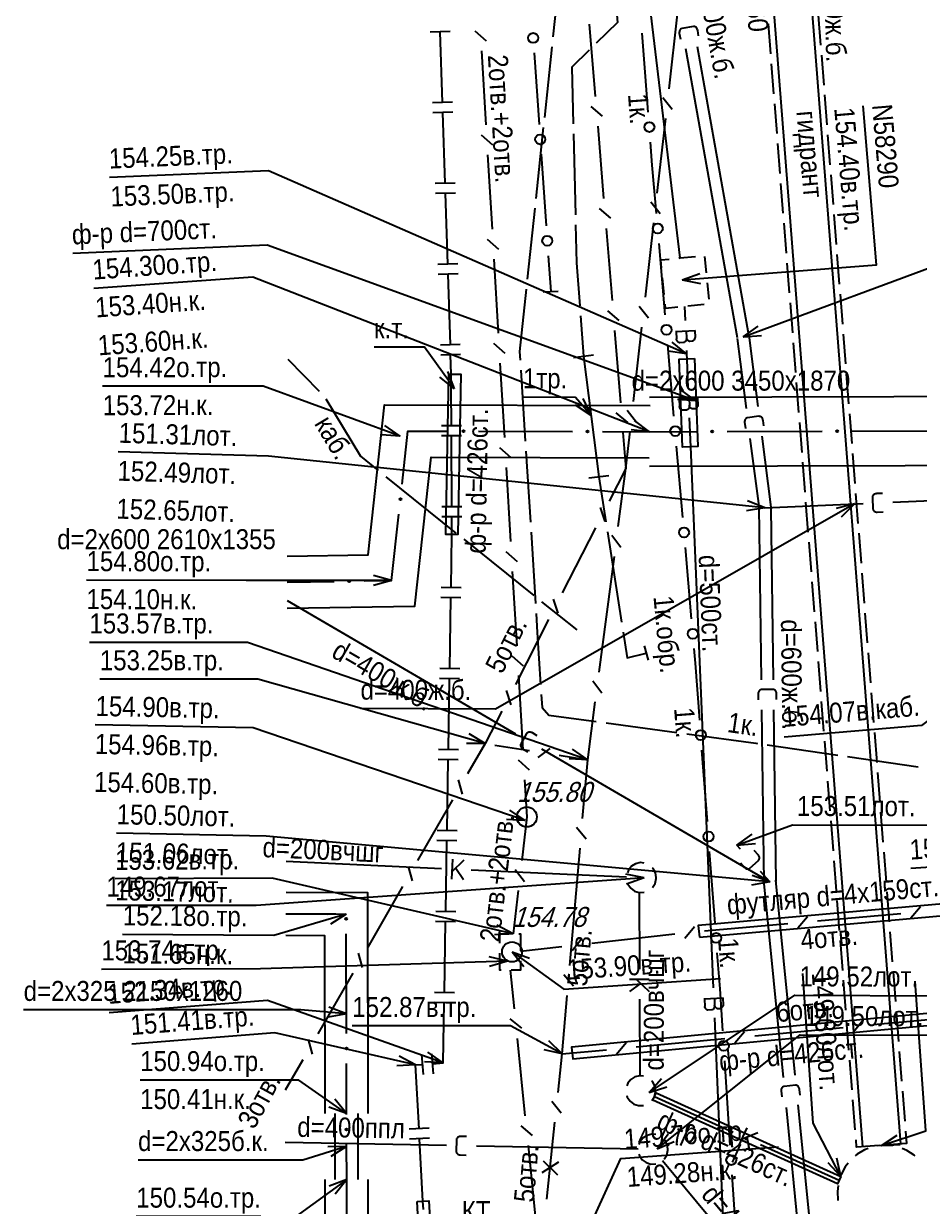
# Model space of a CAD drawing. Header units: metres. Extents: x -3947 to -3704, y 4976 to 6609.
# Drawn here: x -3865 to -3820.2, y 5557.7 to 5616.9 of the extents above; entities that cross this region are included whole.
import ezdxf
from ezdxf.enums import TextEntityAlignment as Align

# ---------------------------------------------------------------- set-up
doc = ezdxf.new("R2010")
doc.units = ezdxf.units.M
doc.header["$MEASUREMENT"] = 0
doc.linetypes.add('SHT', pattern=[2, 1.5, -0.5])
for name, color, linetype, lineweight in [('Водопровод', 7, 'Continuous', 25), ('Водосток', 7, 'Continuous', 25), ('Газопровод', 7, 'Continuous', 25), ('Кабели', 7, 'Continuous', 25), ('Кабель связи', 7, 'Continuous', 25), ('Кабель электрический', 7, 'Continuous', 25), ('Канализация самотёчная', 7, 'Continuous', 25), ('Теплосеть', 7, 'Continuous', 25)]:
    doc.layers.add(name, color=color, linetype=linetype, lineweight=lineweight)
doc.styles.add('Style-RUSSIAN_1251', font='RUSSIAN_1251.shx')
doc.styles.add('Style-RUSSIAN_1251 I 0.00000', font='RUSSIAN_1251.shx')
doc.styles.add('Style-RUSSIAN_1251 I 0.32289', font='RUSSIAN_1251.shx', dxfattribs={"oblique": 18.5})

msp = doc.modelspace()

# ---------------------------------------------------------------- linework, layer by layer
at = {"layer": 'Водопровод', "linetype": 'Continuous'}
for p, q in [((-3835.899, 5636.654), (-3832.156, 5605.142)), ((-3833.102, 5605.049), (-3832.692, 5605.089)), ((-3833.062, 5604.64), (-3833.102, 5605.049)), ((-3830.917, 5605.218), (-3830.837, 5604.398)), ((-3832.03, 5604.05), (-3831.152, 5604.369)), ((-3832.933, 5603.322), (-3833.013, 5604.142)), ((-3832.03, 5604.05), (-3831.113, 5603.87)), ((-3830.788, 5603.901), (-3830.708, 5603.081)), ((-3831.915, 5602.712), (-3831.886, 5602.013)), ((-3830.932, 5602.808), (-3831.752, 5602.728)), ((-3831.366, 5601.492), (-3832.362, 5601.45)), ((-3832.33, 5601.452), (-3832.315, 5601.09)), ((-3831.829, 5601.473), (-3831.816, 5601.152)), ((-3831.815, 5600.344), (-3832.54, 5600.934)), ((-3831.815, 5600.344), (-3832.74, 5600.476)), ((-3831.822, 5600.514), (-3831.815, 5600.344)), ((-3831.815, 5600.344), (-3831.804, 5600.083)), ((-3831.804, 5600.083), (-3831.743, 5598.634)), ((-3831.344, 5597.994), (-3832.104, 5598.536)), ((-3831.344, 5597.994), (-3832.275, 5598.066)), ((-3831.223, 5598.113), (-3832.22, 5598.071)), ((-3832.188, 5598.073), (-3832.172, 5597.711)), ((-3831.687, 5598.094), (-3831.674, 5597.773)), ((-3831.68, 5597.135), (-3831.619, 5595.685)), ((-3831.619, 5595.685), (-3830.479, 5568.619)), ((-3829.959, 5568.099), (-3830.956, 5568.057)), ((-3830.923, 5568.058), (-3830.908, 5567.696)), ((-3830.423, 5568.079), (-3830.41, 5567.758)), ((-3830.416, 5567.121), (-3829.276, 5540.054))]:
    msp.add_line(p, q, dxfattribs=at)
at = {"layer": 'Водопровод', "linetype": 'Continuous', "flags": 128}
for points in [[(-3832.03, 5604.05), (-3822.307, 5604.801), (-3822.983, 5612.758)], [(-3831.815, 5600.344), (-3852.744, 5609.504), (-3860.687, 5609.162)], [(-3831.344, 5597.994), (-3852.804, 5605.79), (-3862.536, 5605.367)], [(-3832.194, 5605.138), (-3832.156, 5605.142), (-3831.374, 5605.218)], [(-3832.25, 5602.679), (-3832.865, 5602.619), (-3832.885, 5602.824)], [(-3831.402, 5601.491), (-3831.389, 5601.172), (-3831.393, 5601.142), (-3831.41, 5601.091), (-3831.436, 5601.043), (-3831.45, 5601.024), (-3831.468, 5601.006), (-3831.492, 5600.99), (-3831.521, 5600.976), (-3831.536, 5600.972), (-3831.651, 5600.967), (-3831.674, 5600.971), (-3831.704, 5600.983), (-3831.725, 5600.997), (-3831.747, 5601.013), (-3831.768, 5601.04), (-3831.788, 5601.075), (-3831.803, 5601.106), (-3831.816, 5601.152), (-3831.818, 5601.113), (-3831.82, 5601.079), (-3831.833, 5601.03), (-3831.849, 5601), (-3831.866, 5600.971), (-3831.897, 5600.94), (-3831.931, 5600.918), (-3831.963, 5600.907), (-3832.153, 5600.899), (-3832.172, 5600.902), (-3832.198, 5600.912), (-3832.229, 5600.931), (-3832.258, 5600.962), (-3832.278, 5600.989), (-3832.301, 5601.035), (-3832.311, 5601.062), (-3832.315, 5601.09)], [(-3831.425, 5600.114), (-3831.256, 5595.701), (-3832.017, 5595.668), (-3832.185, 5600.082), (-3831.425, 5600.114)], [(-3831.26, 5598.112), (-3831.247, 5597.793), (-3831.251, 5597.763), (-3831.267, 5597.712), (-3831.293, 5597.664), (-3831.308, 5597.645), (-3831.326, 5597.627), (-3831.349, 5597.611), (-3831.379, 5597.597), (-3831.393, 5597.593), (-3831.509, 5597.588), (-3831.532, 5597.592), (-3831.562, 5597.604), (-3831.583, 5597.618), (-3831.604, 5597.634), (-3831.626, 5597.661), (-3831.646, 5597.696), (-3831.661, 5597.727), (-3831.674, 5597.773), (-3831.676, 5597.734), (-3831.678, 5597.7), (-3831.691, 5597.651), (-3831.707, 5597.62), (-3831.724, 5597.592), (-3831.754, 5597.561), (-3831.789, 5597.539), (-3831.82, 5597.528), (-3832.011, 5597.52), (-3832.029, 5597.523), (-3832.056, 5597.533), (-3832.087, 5597.552), (-3832.116, 5597.583), (-3832.136, 5597.61), (-3832.158, 5597.656), (-3832.169, 5597.683), (-3832.172, 5597.711)], [(-3829.996, 5568.097), (-3829.982, 5567.779), (-3829.987, 5567.749), (-3830.003, 5567.698), (-3830.029, 5567.65), (-3830.044, 5567.63), (-3830.061, 5567.613), (-3830.085, 5567.597), (-3830.114, 5567.583), (-3830.129, 5567.578), (-3830.245, 5567.573), (-3830.267, 5567.578), (-3830.298, 5567.59), (-3830.319, 5567.604), (-3830.34, 5567.62), (-3830.362, 5567.647), (-3830.382, 5567.682), (-3830.396, 5567.713), (-3830.41, 5567.758), (-3830.412, 5567.72), (-3830.414, 5567.686), (-3830.427, 5567.637), (-3830.442, 5567.606), (-3830.46, 5567.577), (-3830.49, 5567.546), (-3830.525, 5567.524), (-3830.556, 5567.514), (-3830.747, 5567.506), (-3830.765, 5567.509), (-3830.792, 5567.519), (-3830.823, 5567.538), (-3830.852, 5567.568), (-3830.872, 5567.596), (-3830.894, 5567.641), (-3830.905, 5567.669), (-3830.908, 5567.696)]]:
    msp.add_lwpolyline(points, dxfattribs=at)
at = {"layer": 'Водосток', "linetype": 'Continuous'}
for p, q in [((-3831.868, 5615.617), (-3829.29, 5601.162)), ((-3831.278, 5615.727), (-3828.69, 5601.218)), ((-3828.99, 5601.19), (-3828.233, 5601.737)), ((-3828.99, 5601.19), (-3828.059, 5601.268)), ((-3828.698, 5601.273), (-3828.24, 5597.714)), ((-3829.282, 5601.107), (-3828.831, 5597.604)), ((-3828.64, 5596.116), (-3828.189, 5592.612)), ((-3828.049, 5596.226), (-3827.591, 5592.668)), ((-3827.89, 5592.64), (-3828.759, 5592.982)), ((-3821.486, 5592.923), (-3816.58, 5593.14)), ((-3827.89, 5592.64), (-3828.811, 5592.485)), ((-3828.19, 5592.668), (-3828.08, 5584.03)), ((-3827.89, 5592.64), (-3822.984, 5592.857)), ((-3827.59, 5592.612), (-3827.48, 5584.03)), ((-3823.417, 5592.838), (-3824.322, 5592.608)), ((-3823.417, 5592.838), (-3824.074, 5592.174)), ((-3851.808, 5587.997), (-3840.377, 5581.336)), ((-3828.06, 5582.53), (-3827.95, 5573.892)), ((-3827.46, 5582.53), (-3827.35, 5573.948)), ((-3839.081, 5580.581), (-3827.65, 5573.92)), ((-3829.293, 5575.764), (-3828.533, 5576.307)), ((-3829.293, 5575.764), (-3828.362, 5575.837)), ((-3829.114, 5575.563), (-3829.293, 5575.764)), ((-3827.65, 5573.92), (-3828.524, 5574.25)), ((-3827.65, 5573.92), (-3828.116, 5574.443)), ((-3827.65, 5573.92), (-3828.569, 5573.752)), ((-3827.943, 5573.837), (-3826.982, 5564.135)), ((-3827.357, 5574.003), (-3826.391, 5564.258)), ((-3826.834, 5562.642), (-3825.873, 5552.94)), ((-3826.243, 5562.765), (-3825.278, 5553.02)), ((-3833.289, 5560.568), (-3832.74, 5561.324)), ((-3851.905, 5560.899), (-3843.821, 5560.744)), ((-3842.321, 5560.715), (-3834.237, 5560.56)), ((-3833.289, 5560.568), (-3832.429, 5560.933)), ((-3833.023, 5559.978), (-3830.175, 5556.561))]:
    msp.add_line(p, q, dxfattribs=at)
at = {"layer": 'Водосток', "linetype": 'Continuous', "flags": 128}
for points in [[(-3831.209, 5616.255), (-3831.258, 5616.529), (-3831.267, 5616.567), (-3831.279, 5616.595), (-3831.297, 5616.633), (-3831.322, 5616.666), (-3831.347, 5616.69), (-3831.381, 5616.709), (-3831.416, 5616.724), (-3831.444, 5616.726), (-3831.472, 5616.726), (-3832.048, 5616.623), (-3832.072, 5616.614), (-3832.091, 5616.604), (-3832.114, 5616.586), (-3832.129, 5616.567), (-3832.148, 5616.54), (-3832.163, 5616.512), (-3832.171, 5616.478), (-3832.179, 5616.43), (-3832.177, 5616.393), (-3832.123, 5616.088)], [(-3828.99, 5601.19), (-3807.191, 5609.264), (-3799.63, 5609.607)], [(-3827.952, 5596.736), (-3827.987, 5597.012), (-3827.995, 5597.05), (-3828.005, 5597.079), (-3828.022, 5597.118), (-3828.045, 5597.152), (-3828.069, 5597.177), (-3828.102, 5597.198), (-3828.136, 5597.215), (-3828.164, 5597.218), (-3828.192, 5597.219), (-3828.772, 5597.144), (-3828.797, 5597.137), (-3828.816, 5597.127), (-3828.84, 5597.11), (-3828.856, 5597.092), (-3828.876, 5597.066), (-3828.893, 5597.039), (-3828.903, 5597.005), (-3828.913, 5596.958), (-3828.912, 5596.921), (-3828.873, 5596.613)], [(-3827.89, 5592.64), (-3852.744, 5595.228), (-3860.26, 5595.45)], [(-3822.016, 5593.361), (-3822.294, 5593.349), (-3822.332, 5593.345), (-3822.362, 5593.337), (-3822.403, 5593.324), (-3822.439, 5593.304), (-3822.465, 5593.282), (-3822.489, 5593.251), (-3822.508, 5593.218), (-3822.514, 5593.19), (-3822.517, 5593.162), (-3822.491, 5592.578), (-3822.486, 5592.553), (-3822.478, 5592.533), (-3822.463, 5592.508), (-3822.446, 5592.49), (-3822.422, 5592.468), (-3822.396, 5592.449), (-3822.363, 5592.437), (-3822.317, 5592.423), (-3822.28, 5592.42), (-3821.971, 5592.433)], [(-3823.417, 5592.838), (-3841.368, 5582.569), (-3848.134, 5582.595)], [(-3827.306, 5583.047), (-3827.309, 5583.324), (-3827.312, 5583.363), (-3827.319, 5583.393), (-3827.331, 5583.434), (-3827.35, 5583.47), (-3827.371, 5583.498), (-3827.401, 5583.523), (-3827.434, 5583.543), (-3827.461, 5583.549), (-3827.489, 5583.554), (-3828.074, 5583.546), (-3828.099, 5583.541), (-3828.12, 5583.534), (-3828.145, 5583.52), (-3828.163, 5583.504), (-3828.185, 5583.48), (-3828.206, 5583.455), (-3828.219, 5583.423), (-3828.235, 5583.377), (-3828.239, 5583.34), (-3828.235, 5583.03)], [(-3839.29, 5581.237), (-3839.53, 5581.376), (-3839.565, 5581.394), (-3839.594, 5581.403), (-3839.635, 5581.414), (-3839.676, 5581.417), (-3839.711, 5581.413), (-3839.747, 5581.4), (-3839.781, 5581.382), (-3839.801, 5581.362), (-3839.819, 5581.34), (-3840.114, 5580.835), (-3840.122, 5580.811), (-3840.127, 5580.79), (-3840.128, 5580.761), (-3840.123, 5580.737), (-3840.115, 5580.706), (-3840.103, 5580.675), (-3840.082, 5580.647), (-3840.051, 5580.61), (-3840.021, 5580.587), (-3839.754, 5580.432)], [(-3829.293, 5575.764), (-3826.518, 5576.775), (-3819.388, 5576.758)], [(-3827.65, 5573.92), (-3852.845, 5576.204), (-3860.349, 5576.359)], [(-3829.118, 5574.875), (-3828.934, 5574.667), (-3828.906, 5574.64), (-3828.881, 5574.622), (-3828.845, 5574.599), (-3828.807, 5574.584), (-3828.773, 5574.577), (-3828.734, 5574.578), (-3828.696, 5574.584), (-3828.671, 5574.597), (-3828.647, 5574.612), (-3828.211, 5575.001), (-3828.195, 5575.021), (-3828.184, 5575.04), (-3828.174, 5575.067), (-3828.171, 5575.091), (-3828.17, 5575.124), (-3828.171, 5575.156), (-3828.182, 5575.189), (-3828.201, 5575.234), (-3828.222, 5575.265), (-3828.428, 5575.496)], [(-3833.289, 5560.568), (-3826.127, 5566.266), (-3818.615, 5566.248)], [(-3826.13, 5563.257), (-3826.157, 5563.534), (-3826.164, 5563.572), (-3826.173, 5563.601), (-3826.189, 5563.641), (-3826.211, 5563.676), (-3826.234, 5563.701), (-3826.266, 5563.723), (-3826.3, 5563.741), (-3826.328, 5563.745), (-3826.356, 5563.747), (-3826.938, 5563.689), (-3826.963, 5563.682), (-3826.983, 5563.673), (-3827.007, 5563.657), (-3827.023, 5563.639), (-3827.044, 5563.614), (-3827.062, 5563.587), (-3827.072, 5563.554), (-3827.084, 5563.506), (-3827.085, 5563.469), (-3827.054, 5563.161)], [(-3842.823, 5561.186), (-3843.101, 5561.191), (-3843.14, 5561.19), (-3843.17, 5561.183), (-3843.211, 5561.173), (-3843.248, 5561.155), (-3843.276, 5561.135), (-3843.302, 5561.106), (-3843.323, 5561.074), (-3843.331, 5561.046), (-3843.336, 5561.019), (-3843.347, 5560.434), (-3843.343, 5560.409), (-3843.336, 5560.388), (-3843.323, 5560.363), (-3843.307, 5560.344), (-3843.285, 5560.321), (-3843.26, 5560.299), (-3843.228, 5560.285), (-3843.183, 5560.268), (-3843.146, 5560.263), (-3842.836, 5560.257)], [(-3833.358, 5561.276), (-3833.545, 5561.294), (-3833.783, 5561.239), (-3833.991, 5561.111), (-3834.146, 5560.922), (-3834.197, 5560.789)], [(-3832.747, 5560.546), (-3832.787, 5560.787), (-3832.902, 5561.002), (-3832.934, 5561.032)], [(-3832.931, 5560.057), (-3832.806, 5560.255), (-3832.749, 5560.493), (-3832.747, 5560.546)], [(-3834.197, 5560.302), (-3834.171, 5560.216), (-3834.03, 5560.017), (-3833.832, 5559.874), (-3833.598, 5559.803), (-3833.357, 5559.81)]]:
    msp.add_lwpolyline(points, dxfattribs=at)
at = {"layer": 'Газопровод', "linetype": 'Continuous'}
for p, q in [((-3843.639, 5616.476), (-3844.639, 5616.444)), ((-3844.025, 5612.918), (-3844.139, 5616.46)), ((-3843.526, 5612.934), (-3844.525, 5612.902)), ((-3843.51, 5612.435), (-3844.509, 5612.403)), ((-3843.896, 5608.877), (-3844.009, 5612.419)), ((-3843.396, 5608.893), (-3844.395, 5608.861)), ((-3843.38, 5608.393), (-3844.379, 5608.361)), ((-3843.766, 5604.835), (-3843.879, 5608.377)), ((-3843.266, 5604.852), (-3844.265, 5604.819)), ((-3843.25, 5604.352), (-3844.249, 5604.32)), ((-3843.636, 5600.794), (-3843.75, 5604.336)), ((-3843.136, 5600.81), (-3844.136, 5600.778)), ((-3843.12, 5600.31), (-3844.12, 5600.278)), ((-3843.43, 5598.59), (-3843.755, 5599.466)), ((-3843.43, 5598.59), (-3844.16, 5599.173)), ((-3843.58, 5596.747), (-3843.589, 5598.523)), ((-3843.08, 5596.749), (-3844.08, 5596.745)), ((-3843.078, 5596.249), (-3844.078, 5596.245)), ((-3843.561, 5592.695), (-3843.578, 5596.247)), ((-3843.061, 5592.697), (-3844.061, 5592.692)), ((-3843.058, 5592.197), (-3844.058, 5592.192)), ((-3843.098, 5588.635), (-3844.098, 5588.651)), ((-3843.107, 5588.135), (-3844.107, 5588.151)), ((-3843.666, 5584.591), (-3843.607, 5588.143)), ((-3843.174, 5584.083), (-3844.174, 5584.1)), ((-3843.166, 5584.583), (-3844.166, 5584.6)), ((-3843.733, 5580.54), (-3843.674, 5584.091)), ((-3843.233, 5580.532), (-3844.233, 5580.548)), ((-3843.242, 5580.032), (-3844.241, 5580.048)), ((-3843.801, 5576.488), (-3843.741, 5580.04)), ((-3843.301, 5576.48), (-3844.3, 5576.497)), ((-3843.309, 5575.98), (-3844.309, 5575.997)), ((-3843.868, 5572.437), (-3843.809, 5575.988)), ((-3843.368, 5572.428), (-3844.368, 5572.445)), ((-3843.376, 5571.928), (-3844.376, 5571.945)), ((-3843.935, 5568.385), (-3843.876, 5571.937)), ((-3843.435, 5568.377), (-3844.435, 5568.393)), ((-3843.444, 5567.877), (-3844.444, 5567.893)), ((-3845.375, 5564.762), (-3846.197, 5565.205)), ((-3844.983, 5564.289), (-3845.055, 5565.286)), ((-3843.994, 5564.861), (-3844.759, 5565.398)), ((-3844.485, 5564.325), (-3844.556, 5565.322)), ((-3845.375, 5564.762), (-3846.308, 5564.718)), ((-3843.994, 5564.861), (-3844.926, 5564.926)), ((-3844.702, 5561.599), (-3845.701, 5561.544)), ((-3844.675, 5561.099), (-3845.674, 5561.045))]:
    msp.add_line(p, q, dxfattribs=at)
at = {"layer": 'Газопровод', "linetype": 'Continuous', "flags": 128}
for points in [[(-3843.43, 5598.59), (-3844.935, 5600.671), (-3847.455, 5600.677)], [(-3843.589, 5598.523), (-3843.589, 5599.333), (-3843.62, 5600.294)], [(-3843.71, 5599.335), (-3843.11, 5599.325), (-3843.254, 5591.302), (-3843.854, 5591.312), (-3843.71, 5599.335)], [(-3843.598, 5588.643), (-3843.554, 5591.307), (-3843.558, 5592.195)], [(-3843.994, 5564.861), (-3852.786, 5567.98), (-3860.712, 5567.367)], [(-3844.52, 5564.823), (-3843.994, 5564.861), (-3843.944, 5567.885)], [(-3845.375, 5564.762), (-3852.421, 5566.363), (-3859.57, 5565.81)], [(-3845.202, 5561.571), (-3845.375, 5564.762), (-3845.019, 5564.788)], [(-3844.982, 5557.525), (-3845.005, 5557.951), (-3845.174, 5561.072)], [(-3845.304, 5557.935), (-3844.705, 5557.967), (-3844.381, 5551.985), (-3844.98, 5551.953), (-3845.304, 5557.935)]]:
    msp.add_lwpolyline(points, dxfattribs=at)
at = {"layer": 'Кабели', "linetype": 'Continuous'}
for p, q in [((-3833.87, 5614.23), (-3834.03, 5616.385)), ((-3839.439, 5615.404), (-3839.19, 5611.825)), ((-3833.734, 5612.441), (-3833.87, 5614.23)), ((-3839.086, 5610.328), (-3838.837, 5606.75)), ((-3832.883, 5602.298), (-3833.193, 5605.874)), ((-3838.733, 5605.253), (-3838.609, 5603.464)), ((-3838.983, 5603.44), (-3838.235, 5603.488)), ((-3832.444, 5597.228), (-3832.754, 5600.804)), ((-3851.765, 5600.085), (-3850.194, 5598.476)), ((-3832.004, 5592.157), (-3832.314, 5595.733)), ((-3846.86, 5594.196), (-3843.353, 5591.38)), ((-3842.964, 5591.067), (-3839.457, 5588.251)), ((-3831.565, 5587.087), (-3831.875, 5590.663)), ((-3839.067, 5587.938), (-3837.314, 5586.529)), ((-3830.773, 5576.94), (-3831.044, 5580.519)), ((-3830.389, 5571.865), (-3830.66, 5575.444)), ((-3830.14, 5568.58), (-3830.275, 5570.369)), ((-3830.001, 5566.471), (-3830.14, 5568.58)), ((-3829.624, 5560.756), (-3829.902, 5564.974)), ((-3829.248, 5555.041), (-3829.526, 5559.259))]:
    msp.add_line(p, q, dxfattribs=at)
at = {"layer": 'Кабели', "linetype": 'Continuous', "flags": 128}
for points in [[(-3833.322, 5607.368), (-3833.532, 5609.789), (-3833.62, 5610.945)], [(-3849.866, 5598.102), (-3848.137, 5595.222), (-3847.249, 5594.509)], [(-3831.157, 5582.015), (-3831.373, 5584.869), (-3831.436, 5585.593)]]:
    msp.add_lwpolyline(points, dxfattribs=at)
at = {"layer": 'Кабели', "linetype": 'Continuous'}
for centre in [(-3839.491, 5616.152), (-3833.677, 5611.693), (-3839.138, 5611.077), (-3833.258, 5606.621), (-3838.785, 5606.002), (-3832.818, 5601.551), (-3832.379, 5596.48), (-3831.94, 5591.41), (-3831.5, 5586.34), (-3831.1, 5581.267), (-3830.716, 5576.192), (-3830.332, 5571.117), (-3829.952, 5565.722), (-3829.575, 5560.007)]:
    msp.add_circle(centre, 0.25, dxfattribs=at)
at = {"layer": 'Кабель связи', "linetype": 'Continuous'}
for p, q in [((-3832.689, 5613.609), (-3832.265, 5617.337)), ((-3836.683, 5616.839), (-3836.385, 5613.225)), ((-3842.402, 5616.512), (-3841.841, 5616.014)), ((-3842.077, 5615.514), (-3841.858, 5611.8)), ((-3832.54, 5612.571), (-3833.007, 5613.157)), ((-3836.609, 5612.72), (-3836.038, 5612.236)), ((-3833.282, 5608.391), (-3832.858, 5612.119)), ((-3842.094, 5611.3), (-3841.533, 5610.802)), ((-3836.262, 5611.731), (-3835.964, 5608.117)), ((-3841.769, 5610.302), (-3841.549, 5606.588)), ((-3833.133, 5607.353), (-3833.6, 5607.939)), ((-3836.188, 5607.612), (-3835.617, 5607.128)), ((-3835.841, 5606.623), (-3835.543, 5603.009)), ((-3833.875, 5603.173), (-3833.451, 5606.901)), ((-3841.785, 5606.088), (-3841.225, 5605.59)), ((-3841.461, 5605.09), (-3841.241, 5601.376)), ((-3835.767, 5602.504), (-3835.196, 5602.02)), ((-3833.727, 5602.134), (-3834.193, 5602.721)), ((-3835.42, 5601.515), (-3835.122, 5597.901)), ((-3834.469, 5597.954), (-3834.045, 5601.682)), ((-3841.477, 5600.876), (-3840.916, 5600.378)), ((-3841.152, 5599.878), (-3840.933, 5596.164)), ((-3835.346, 5597.396), (-3834.775, 5596.912)), ((-3834.32, 5596.916), (-3834.787, 5597.502)), ((-3834.999, 5596.407), (-3834.85, 5594.6)), ((-3834.85, 5594.6), (-3834.638, 5596.464)), ((-3841.168, 5595.664), (-3840.608, 5595.166)), ((-3840.844, 5594.666), (-3840.624, 5590.952)), ((-3834.85, 5594.6), (-3835.683, 5592.975)), ((-3835.23, 5591.701), (-3834.85, 5594.6)), ((-3836.14, 5592.664), (-3835.91, 5591.95)), ((-3836.367, 5591.64), (-3838.033, 5588.389)), ((-3835.099, 5590.66), (-3835.556, 5591.254)), ((-3840.86, 5590.452), (-3840.3, 5589.954)), ((-3836.185, 5584.415), (-3835.425, 5590.213)), ((-3840.536, 5589.454), (-3840.316, 5585.74)), ((-3838.49, 5588.078), (-3838.26, 5587.365)), ((-3838.717, 5587.054), (-3840.383, 5583.803)), ((-3840.552, 5585.24), (-3839.991, 5584.742)), ((-3840.227, 5584.242), (-3840.007, 5580.528)), ((-3840.84, 5583.493), (-3840.61, 5582.779)), ((-3836.054, 5583.374), (-3836.511, 5583.968)), ((-3836.76, 5580.028), (-3836.38, 5582.927)), ((-3841.067, 5582.468), (-3841.9, 5580.843)), ((-3841.9, 5580.843), (-3842.698, 5581.329)), ((-3841.9, 5580.843), (-3842.834, 5580.848)), ((-3841.9, 5580.843), (-3842.775, 5579.325)), ((-3841.406, 5580.765), (-3839.678, 5580.491)), ((-3839.24, 5580.153), (-3838.634, 5580.594)), ((-3836.76, 5580.028), (-3837.529, 5580.558)), ((-3840.243, 5580.028), (-3839.683, 5579.53)), ((-3838.196, 5580.256), (-3836.76, 5580.028)), ((-3836.76, 5580.028), (-3837.692, 5580.085)), ((-3837.014, 5577.097), (-3836.76, 5580.028)), ((-3843.247, 5579.037), (-3843.052, 5578.313)), ((-3839.919, 5579.03), (-3839.809, 5577.173)), ((-3843.524, 5578.025), (-3845.274, 5574.989)), ((-3839.887, 5576.992), (-3840.819, 5577.045)), ((-3839.887, 5576.992), (-3840.658, 5577.519)), ((-3839.809, 5577.173), (-3840.065, 5574.99)), ((-3836.838, 5576.063), (-3837.32, 5576.637)), ((-3837.653, 5569.74), (-3837.144, 5575.603)), ((-3845.746, 5574.701), (-3845.551, 5573.977)), ((-3840.385, 5574.539), (-3839.92, 5573.951)), ((-3846.023, 5573.689), (-3847.773, 5570.653)), ((-3840.24, 5573.5), (-3840.496, 5571.317)), ((-3825.257, 5571.975), (-3821.094, 5572.343)), ((-3820.587, 5572.122), (-3820.106, 5572.697)), ((-3840.496, 5571.317), (-3841.316, 5571.764)), ((-3831.894, 5571.107), (-3831.425, 5571.692)), ((-3830.914, 5571.475), (-3826.751, 5571.843)), ((-3826.244, 5571.622), (-3825.763, 5572.197)), ((-3840.496, 5571.317), (-3841.429, 5571.277)), ((-3841.162, 5571.317), (-3840.702, 5571.317)), ((-3841.162, 5570.858), (-3841.162, 5571.317)), ((-3837.539, 5570.482), (-3837.07, 5571.067)), ((-3836.559, 5570.857), (-3832.405, 5571.317)), ((-3840.127, 5570.462), (-3838.05, 5570.692)), ((-3848.245, 5570.365), (-3848.05, 5569.641)), ((-3840.779, 5569.959), (-3841.686, 5570.181)), ((-3840.779, 5569.959), (-3841.671, 5569.682)), ((-3840.55, 5570.42), (-3839.964, 5569.693)), ((-3840.55, 5570.42), (-3839.673, 5570.099)), ((-3848.522, 5569.353), (-3850.272, 5566.316)), ((-3840.643, 5569.514), (-3840.446, 5567.579)), ((-3837.477, 5568.706), (-3837.959, 5569.28)), ((-3838.037, 5565.315), (-3837.783, 5568.246)), ((-3840.661, 5567.07), (-3840.08, 5566.596)), ((-3823.468, 5566.421), (-3822.991, 5566.998)), ((-3822.483, 5566.78), (-3818.053, 5567.197)), ((-3829.391, 5565.863), (-3828.914, 5566.44)), ((-3828.406, 5566.222), (-3823.976, 5566.639)), ((-3850.743, 5566.029), (-3850.549, 5565.305)), ((-3840.294, 5566.087), (-3839.9, 5562.218)), ((-3838.037, 5565.315), (-3838.71, 5565.962)), ((-3835.314, 5565.305), (-3834.837, 5565.883)), ((-3834.329, 5565.664), (-3829.899, 5566.081)), ((-3838.037, 5565.315), (-3838.948, 5565.522)), ((-3838.243, 5563.387), (-3838.037, 5565.315)), ((-3838.037, 5565.315), (-3835.822, 5565.524)), ((-3851.021, 5565.017), (-3851.896, 5563.499)), ((-3838.087, 5562.35), (-3838.558, 5562.933)), ((-3840.115, 5561.709), (-3839.534, 5561.235)), ((-3838.814, 5558.041), (-3838.402, 5561.896)), ((-3839.749, 5560.726), (-3839.355, 5556.856)), ((-3839.047, 5559.377), (-3838.206, 5559.919)), ((-3838.986, 5559.974), (-3838.273, 5559.273))]:
    msp.add_line(p, q, dxfattribs=at)
at = {"layer": 'Кабель связи', "linetype": 'Continuous', "flags": 128}
for points in [[(-3836.76, 5580.028), (-3853.785, 5585.905), (-3861.7, 5585.905)], [(-3841.9, 5580.843), (-3853.269, 5584.061), (-3861.177, 5584.061)], [(-3839.887, 5576.992), (-3853.509, 5581.626), (-3861.408, 5581.777)], [(-3811.869, 5573.243), (-3812.656, 5575.121), (-3820.588, 5574.585)], [(-3840.496, 5571.317), (-3852.55, 5574.111), (-3860.415, 5574.072)], [(-3831.174, 5571.151), (-3817.034, 5572.401), (-3817.086, 5572.999), (-3831.226, 5571.749), (-3831.174, 5571.151)], [(-3840.202, 5571.317), (-3840.127, 5571.317), (-3840.127, 5570.473)], [(-3840.779, 5569.959), (-3853.14, 5569.574), (-3861.097, 5569.541)], [(-3841.086, 5569.514), (-3841.162, 5569.514), (-3841.162, 5570.358)], [(-3840.127, 5569.973), (-3840.127, 5569.514), (-3840.586, 5569.514)], [(-3840.55, 5570.42), (-3837.956, 5568.562), (-3830.116, 5569.093)], [(-3814.871, 5567.798), (-3837.567, 5565.661), (-3837.511, 5565.063), (-3814.815, 5567.2), (-3814.871, 5567.798)], [(-3838.037, 5565.315), (-3840.628, 5566.713), (-3848.543, 5566.713)]]:
    msp.add_lwpolyline(points, dxfattribs=at)
at = {"layer": 'Кабель связи', "linetype": 'Continuous'}
for centre in [(-3839.809, 5577.173), (-3840.55, 5570.42)]:
    msp.add_arc(centre, 0.5, 0, 359.99999, dxfattribs=at)
at = {"layer": 'Кабель электрический', "linetype": 'Continuous'}
for p, q in [((-3838.556, 5615.715), (-3838.931, 5612.168)), ((-3838.983, 5611.671), (-3839.358, 5608.124)), ((-3837.478, 5611.353), (-3837.377, 5607.3)), ((-3839.41, 5607.627), (-3839.784, 5604.08)), ((-3837.121, 5602.254), (-3836.971, 5600.232)), ((-3837.467, 5600.169), (-3836.475, 5600.295)), ((-3840.109, 5599.535), (-3839.885, 5595.976)), ((-3836.594, 5597.256), (-3837.367, 5597.78)), ((-3836.594, 5597.256), (-3836.986, 5598.104)), ((-3839.854, 5595.477), (-3839.63, 5591.917)), ((-3836.702, 5594.135), (-3835.71, 5594.261)), ((-3836.206, 5594.198), (-3835.852, 5591.936)), ((-3839.599, 5591.418), (-3839.375, 5587.859)), ((-3835.775, 5591.442), (-3835.067, 5586.919)), ((-3833.943, 5585.736), (-3833.731, 5585.016)), ((-3835.836, 5581.874), (-3832.302, 5581.397)), ((-3827.777, 5580.781), (-3824.248, 5580.269)), ((-3823.753, 5580.198), (-3820.223, 5579.686))]:
    msp.add_line(p, q, dxfattribs=at)
at = {"layer": 'Кабель электрический', "linetype": 'Continuous', "flags": 128}
for points in [[(-3838.143, 5619.76), (-3838.408, 5617.117), (-3838.504, 5616.212)], [(-3835.484, 5619.491), (-3835.273, 5616.925), (-3836.33, 5615.889)], [(-3836.687, 5615.54), (-3837.561, 5614.684), (-3837.49, 5611.853)], [(-3837.365, 5606.8), (-3837.317, 5604.893), (-3837.158, 5602.752)], [(-3839.837, 5603.583), (-3840.167, 5600.457), (-3840.14, 5600.034)], [(-3836.971, 5600.232), (-3836.206, 5594.198)], [(-3836.594, 5597.256), (-3837.365, 5598.164), (-3840.009, 5598.17)], [(-3839.344, 5587.36), (-3839.284, 5586.404), (-3839.12, 5583.8)], [(-3834.989, 5586.425), (-3834.787, 5585.132), (-3833.837, 5585.376)], [(-3815.234, 5585.389), (-3820.049, 5581.749), (-3826.924, 5581.172)], [(-3839.089, 5583.301), (-3839.048, 5582.651), (-3838.707, 5582.261), (-3836.332, 5581.941)], [(-3831.806, 5581.33), (-3828.347, 5580.863), (-3828.272, 5580.853)]]:
    msp.add_lwpolyline(points, dxfattribs=at)
at = {"layer": 'Канализация самотёчная', "linetype": 'Continuous'}
for p, q in [((-3825.224, 5617.285), (-3825.107, 5615.79)), ((-3827.6, 5615.355), (-3827.717, 5616.85)), ((-3827.443, 5613.361), (-3827.561, 5614.856)), ((-3825.068, 5615.291), (-3824.951, 5613.796)), ((-3824.912, 5613.297), (-3824.795, 5611.802)), ((-3827.287, 5611.367), (-3827.404, 5612.862)), ((-3824.756, 5611.303), (-3824.639, 5609.808)), ((-3827.13, 5609.373), (-3827.248, 5610.869)), ((-3824.6, 5609.309), (-3824.483, 5607.814)), ((-3826.974, 5607.379), (-3827.091, 5608.875)), ((-3824.444, 5607.315), (-3824.327, 5605.82)), ((-3826.817, 5605.385), (-3826.935, 5606.881)), ((-3826.661, 5603.392), (-3826.778, 5604.887)), ((-3824.288, 5605.322), (-3824.171, 5603.826)), ((-3824.132, 5603.328), (-3824.015, 5601.832)), ((-3826.504, 5601.398), (-3826.621, 5602.893)), ((-3823.976, 5601.334), (-3823.859, 5599.838)), ((-3826.347, 5599.404), (-3826.465, 5600.899)), ((-3826.191, 5597.41), (-3826.308, 5598.905)), ((-3823.82, 5599.34), (-3823.704, 5597.844)), ((-3823.665, 5597.346), (-3823.548, 5595.851)), ((-3826.034, 5595.416), (-3826.152, 5596.912)), ((-3823.509, 5595.352), (-3823.392, 5593.857)), ((-3825.878, 5593.422), (-3825.995, 5594.918)), ((-3823.353, 5593.358), (-3823.236, 5591.863)), ((-3825.721, 5591.428), (-3825.839, 5592.924)), ((-3823.197, 5591.364), (-3823.08, 5589.869)), ((-3825.564, 5589.435), (-3825.682, 5590.93)), ((-3825.408, 5587.441), (-3825.525, 5588.936)), ((-3823.041, 5589.37), (-3822.924, 5587.875)), ((-3822.885, 5587.376), (-3822.768, 5585.881)), ((-3825.251, 5585.447), (-3825.369, 5586.942)), ((-3822.729, 5585.382), (-3822.612, 5583.887)), ((-3825.095, 5583.453), (-3825.212, 5584.948)), ((-3824.938, 5581.459), (-3825.056, 5582.955)), ((-3822.573, 5583.389), (-3822.456, 5581.893)), ((-3822.417, 5581.395), (-3822.3, 5579.899)), ((-3824.782, 5579.465), (-3824.899, 5580.961)), ((-3822.261, 5579.401), (-3822.144, 5577.905)), ((-3824.625, 5577.471), (-3824.742, 5578.967)), ((-3822.105, 5577.407), (-3821.988, 5575.911)), ((-3824.468, 5575.478), (-3824.586, 5576.973)), ((-3821.949, 5575.413), (-3821.832, 5573.917)), ((-3851.855, 5574.952), (-3844.086, 5574.596)), ((-3843.535, 5575.055), (-3843.581, 5574.066)), ((-3843.565, 5574.419), (-3842.936, 5575.028)), ((-3843.365, 5574.612), (-3842.982, 5574.039)), ((-3824.312, 5573.484), (-3824.429, 5574.979)), ((-3842.587, 5574.527), (-3834.818, 5574.172)), ((-3833.938, 5574.129), (-3834.854, 5574.314)), ((-3833.938, 5574.129), (-3834.818, 5573.815)), ((-3834.18, 5573.395), (-3834.171, 5569.561)), ((-3824.155, 5571.49), (-3824.273, 5572.985)), ((-3821.793, 5573.419), (-3821.676, 5571.924)), ((-3821.637, 5571.425), (-3821.52, 5569.93)), ((-3823.999, 5569.496), (-3824.116, 5570.991)), ((-3821.481, 5569.431), (-3821.364, 5567.936)), ((-3833.686, 5569.033), (-3834.677, 5569.031)), ((-3834.121, 5568.842), (-3834.675, 5568.431)), ((-3834.324, 5569.032), (-3833.685, 5568.433)), ((-3823.842, 5567.502), (-3823.96, 5568.998)), ((-3834.168, 5568.061), (-3834.16, 5564.227)), ((-3823.686, 5565.508), (-3823.803, 5567.004)), ((-3821.325, 5567.437), (-3821.208, 5565.942)), ((-3821.169, 5565.443), (-3821.052, 5563.948)), ((-3823.529, 5563.514), (-3823.646, 5565.01)), ((-3833.687, 5563.379), (-3833.077, 5564.086)), ((-3833.687, 5563.379), (-3832.8, 5563.67)), ((-3821.013, 5563.449), (-3820.896, 5561.954)), ((-3833.42, 5563.188), (-3829.48, 5561.401)), ((-3823.372, 5561.521), (-3823.49, 5563.016)), ((-3828.799, 5561.624), (-3829.208, 5560.722)), ((-3829.062, 5561.043), (-3828.252, 5561.376)), ((-3828.805, 5561.149), (-3828.662, 5560.474)), ((-3822.056, 5560.741), (-3821.278, 5561.258)), ((-3828.114, 5560.782), (-3824.174, 5558.995)), ((-3822.056, 5560.741), (-3821.123, 5560.783)), ((-3824.092, 5559.177), (-3824.73, 5559.859)), ((-3824.092, 5559.177), (-3824.286, 5560.091))]:
    msp.add_line(p, q, dxfattribs=at)
at = {"layer": 'Канализация самотёчная', "linetype": 'Continuous', "flags": 128}
for points in [[(-3837.665, 5748.229), (-3823.003, 5560.667)], [(-3835.771, 5748.377), (-3821.109, 5560.815)], [(-3833.939, 5574.867), (-3834.127, 5574.886), (-3834.364, 5574.831), (-3834.572, 5574.703), (-3834.727, 5574.514), (-3834.778, 5574.381)], [(-3833.329, 5574.138), (-3833.368, 5574.379), (-3833.483, 5574.594), (-3833.515, 5574.624)], [(-3833.938, 5574.129), (-3853.361, 5572.737), (-3860.845, 5572.737)], [(-3833.512, 5573.648), (-3833.387, 5573.847), (-3833.331, 5574.085), (-3833.329, 5574.138)], [(-3834.778, 5573.894), (-3834.752, 5573.808), (-3834.611, 5573.609), (-3834.413, 5573.466), (-3834.18, 5573.395), (-3833.938, 5573.401)], [(-3824.092, 5559.177), (-3825.486, 5561.849), (-3825.998, 5569.344)], [(-3822.056, 5560.741), (-3819.844, 5561.462), (-3820.38, 5568.962)], [(-3833.687, 5563.379), (-3826.388, 5568.248), (-3818.868, 5568.23)], [(-3833.972, 5564.208), (-3834.16, 5564.227), (-3834.398, 5564.172), (-3834.605, 5564.043), (-3834.76, 5563.855), (-3834.811, 5563.722)], [(-3833.362, 5563.479), (-3833.402, 5563.719), (-3833.517, 5563.935), (-3833.548, 5563.965)], [(-3833.545, 5562.989), (-3833.42, 5563.188), (-3833.364, 5563.425), (-3833.362, 5563.479)], [(-3833.503, 5563.006), (-3833.338, 5563.37), (-3824.092, 5559.177), (-3824.256, 5558.813), (-3833.503, 5563.006)], [(-3834.811, 5563.235), (-3834.786, 5563.149), (-3834.644, 5562.95), (-3834.446, 5562.807), (-3834.213, 5562.735), (-3833.971, 5562.742)], [(-3822.179, 5560.733), (-3823.304, 5560.651), (-3823.333, 5561.022)], [(-3820.857, 5561.456), (-3820.809, 5560.831), (-3821.68, 5560.769)], [(-3822.734, 5560.581), (-3822.906, 5560.518), (-3823.281, 5560.295), (-3823.378, 5560.211)], [(-3821.51, 5560.711), (-3821.629, 5560.735), (-3822.056, 5560.741), (-3822.066, 5560.741), (-3822.253, 5560.71)], [(-3820.382, 5560.213), (-3820.427, 5560.254), (-3820.796, 5560.488), (-3821.029, 5560.581)], [(-3823.729, 5559.857), (-3823.881, 5559.665), (-3824.085, 5559.279), (-3824.105, 5559.216)], [(-3824.231, 5558.733), (-3824.267, 5558.429), (-3824.24, 5557.994), (-3824.239, 5557.988)]]:
    msp.add_lwpolyline(points, dxfattribs=at)
at = {"layer": 'Теплосеть', "linetype": 'Continuous'}
for p, q in [((-3846.15, 5596.22), (-3846.909, 5596.765)), ((-3833.666, 5596.449), (-3834.595, 5596.543)), ((-3833.666, 5596.449), (-3834.414, 5597.008)), ((-3846.15, 5596.22), (-3847.081, 5596.295)), ((-3842.229, 5596.47), (-3837.52, 5596.458)), ((-3836.02, 5596.455), (-3833.666, 5596.449)), ((-3833.666, 5596.449), (-3831.287, 5596.455)), ((-3829.787, 5596.459), (-3825.029, 5596.471)), ((-3823.529, 5596.475), (-3818.771, 5596.487)), ((-3851.805, 5588.919), (-3849.451, 5588.96)), ((-3846.581, 5589.011), (-3847.481, 5589.26)), ((-3846.581, 5589.011), (-3847.481, 5588.76)), ((-3849.368, 5572.305), (-3851.864, 5572.313)), ((-3848.844, 5572.303), (-3849.778, 5572.289)), ((-3848.844, 5572.303), (-3849.637, 5571.809)), ((-3848.834, 5566.336), (-3848.842, 5571.327)), ((-3848.836, 5567.321), (-3849.711, 5567.647)), ((-3848.836, 5567.321), (-3849.754, 5567.149)), ((-3848.828, 5562.34), (-3848.832, 5564.836)), ((-3848.828, 5562.34), (-3849.424, 5563.059)), ((-3848.828, 5562.34), (-3849.709, 5562.649)), ((-3848.828, 5562.281), (-3848.828, 5562.34)), ((-3848.825, 5560.685), (-3849.759, 5560.659)), ((-3848.825, 5560.685), (-3849.611, 5560.181)), ((-3848.822, 5559.031), (-3848.825, 5560.781)), ((-3848.822, 5559.031), (-3849.696, 5558.703)), ((-3848.822, 5559.031), (-3849.402, 5558.299)), ((-3848.819, 5557.219), (-3848.822, 5559.031))]:
    msp.add_line(p, q, dxfattribs=at)
at = {"layer": 'Теплосеть', "linetype": 'Continuous', "flags": 128}
for points in [[(-3833.666, 5596.449), (-3853.514, 5604.176), (-3861.478, 5603.607)], [(-3846.15, 5596.22), (-3853.002, 5598.733), (-3861.036, 5598.724)], [(-3851.8, 5590.224), (-3847.753, 5590.296), (-3846.933, 5597.786), (-3833.64, 5597.754)], [(-3833.666, 5598.174), (-3815.317, 5598.221)], [(-3846.054, 5593.82), (-3845.763, 5596.478), (-3843.729, 5596.473)], [(-3851.81, 5587.614), (-3845.409, 5587.726), (-3844.593, 5595.17), (-3833.692, 5595.144)], [(-3833.666, 5594.724), (-3814.467, 5594.773)], [(-3847.951, 5588.987), (-3846.581, 5589.011), (-3846.218, 5592.329)], [(-3846.581, 5589.011), (-3853.859, 5589.004), (-3861.844, 5589.023)], [(-3847.753, 5562.342), (-3847.771, 5573.374), (-3851.86, 5573.388)], [(-3848.844, 5572.303), (-3852.476, 5571.234), (-3860.036, 5571.297)], [(-3849.903, 5562.338), (-3849.917, 5571.232), (-3851.868, 5571.238)], [(-3848.836, 5567.321), (-3851.123, 5567.517), (-3864.99, 5567.517)], [(-3848.828, 5562.34), (-3851.217, 5564.004), (-3859.159, 5564.004)], [(-3849.397, 5559.03), (-3849.403, 5562.339)], [(-3848.247, 5559.032), (-3848.253, 5562.341)], [(-3848.825, 5560.685), (-3851.022, 5560.006), (-3859.264, 5560.006)], [(-3837.459, 5554.923), (-3835.099, 5560.084), (-3827.207, 5560.666)], [(-3848.822, 5559.031), (-3851.369, 5557.173), (-3859.354, 5557.173)], [(-3837.468, 5553.848), (-3849.888, 5553.951), (-3849.897, 5559.029)], [(-3837.45, 5555.998), (-3847.742, 5556.083), (-3847.747, 5559.033)]]:
    msp.add_lwpolyline(points, dxfattribs=at)
at = {"layer": 'Теплосеть', "linetype": 'Continuous'}
for centre in [(-3842.979, 5596.471), (-3836.77, 5596.456), (-3830.537, 5596.457), (-3824.279, 5596.473), (-3846.136, 5593.074), (-3848.701, 5588.974), (-3848.844, 5572.077), (-3848.833, 5565.586), (-3848.827, 5561.531)]:
    msp.add_circle(centre, 0.05, dxfattribs=at)

# ---------------------------------------------------------------- texts
at = {"layer": 'Водопровод', "linetype": 'Continuous', "style": 'Style-RUSSIAN_1251', "width": 0.899998}
for s, rotation, p in [('154.40в.тр.', 274.8506, (-3823.431, 5612.72)), ('N58290', 274.8506, (-3821.538, 5612.881)), ('гидрант', 274.8506, (-3825.324, 5612.559)), ('154.25в.тр.', 2.4631, (-3860.749, 5610.611)), ('153.50в.тр.', 2.4631, (-3860.667, 5608.712)), ('ф-р d=700ст.', 2.4908, (-3862.599, 5606.815))]:
    msp.add_text(s, height=1, rotation=rotation, dxfattribs=at).set_placement(p, align=Align.TOP_LEFT)
msp.add_text('d=500ст.', height=1, rotation=272.36021, dxfattribs=at).set_placement((-3831.212, 5590.268))
at = {"layer": 'Водосток', "linetype": 'Continuous'}
for s, rotation, style, width, p in [('d=600ж.б.', 280.18423, 'Style-RUSSIAN_1251', 0.899998, (-3831.367, 5619.491)), ('d=600ж.б.', 270.7345, 'Style-RUSSIAN_1251', 0.899998, (-3827.093, 5587.055)), ('d=400ж.б.', 329.89337, 'Style-RUSSIAN_1251', 0.899998, (-3849.649, 5585.208)), ('d=400ппл  ', 359.14242, 'Style-RUSSIAN_1251', 0.899998, (-3851.303, 5561.167)), ('d=400ппл  ', 309.81684, 'Style-RUSSIAN_1251 I 0.00000', 0.9, (-3831.128, 5558.244))]:
    msp.add_text(s, height=1, rotation=rotation, dxfattribs=dict(at, style=style, width=width)).set_placement(p)
at = {"layer": 'Водосток', "linetype": 'Continuous', "style": 'Style-RUSSIAN_1251', "width": 0.899998}
for s, rotation, p in [('151.31лот.', 358.3151, (-3860.217, 5596.899)), ('152.49лот.', 358.3151, (-3860.273, 5595)), ('152.65лот.', 358.3151, (-3860.329, 5593.101)), ('d=400ж.б.', 359.77393, (-3848.129, 5584.045)), ('153.51лот.', 359.86265, (-3826.29, 5578.224)), ('150.50лот.', 358.8182, (-3860.319, 5577.809)), ('151.06лот.', 358.8182, (-3860.358, 5575.909)), ('153.17лот.', 358.8182, (-3860.397, 5574.009)), ('149.50лот.', 359.86265, (-3825.898, 5567.715))]:
    msp.add_text(s, height=1, rotation=rotation, dxfattribs=at).set_placement(p, align=Align.TOP_LEFT)
at = {"layer": 'Газопровод', "linetype": 'Continuous', "style": 'Style-RUSSIAN_1251', "width": 0.899998}
for s, rotation, p in [('к.т.', 359.86265, (-3847.452, 5602.127)), ('152.34в.тр.', 4.42233, (-3860.824, 5568.812)), ('151.41в.тр.', 4.42233, (-3859.682, 5567.255))]:
    msp.add_text(s, height=1, rotation=rotation, dxfattribs=at).set_placement(p, align=Align.TOP_LEFT)
msp.add_text('ф-р d=426ст.', height=1, rotation=88.97174, dxfattribs=at).set_placement((-3841.873, 5590.344))
at = {"layer": 'Газопровод', "linetype": 'Continuous', "style": 'Style-RUSSIAN_1251', "width": 0.9}
msp.add_text('КТ', height=1, dxfattribs=at).set_placement((-3843.068, 5557.953), align=Align.TOP_LEFT)
at = {"layer": 'Кабели', "linetype": 'Continuous'}
for s, rotation, style, width, p in [('1к.', 274.26256, 'Style-RUSSIAN_1251', 0.899998, (-3834.748, 5613.329)), ('каб.', 300.97778, 'Style-RUSSIAN_1251 I 0.00000', 0.9, (-3850.471, 5596.857)), ('1к.', 274.26256, 'Style-RUSSIAN_1251', 0.899998, (-3832.44, 5582.613)), ('1к.', 274.26256, 'Style-RUSSIAN_1251', 0.899998, (-3830.241, 5571.09))]:
    msp.add_text(s, height=1, rotation=rotation, dxfattribs=dict(at, style=style, width=width)).set_placement(p)
at = {"layer": 'Кабель связи', "linetype": 'Continuous'}
for s, rotation, style, width, p in [('2отв.+2отв.', 273.4405, 'Style-RUSSIAN_1251', 0.9, (-3841.761, 5615.29)), ('5отв.', 63.29107, 'Style-RUSSIAN_1251', 0.899998, (-3841.042, 5584.282)), ('2отв.+2отв.', 83.31002, 'Style-RUSSIAN_1251', 0.9, (-3841.179, 5570.876)), ('футляр d=4х159ст.', 5.052, 'Style-RUSSIAN_1251', 0.9, (-3829.75, 5572.283)), ('5отв.', 84.92481, 'Style-RUSSIAN_1251', 0.899998, (-3836.805, 5568.67)), ('4отв.', 5.052, 'Style-RUSSIAN_1251 I 0.00000', 0.9, (-3826.064, 5570.532)), ('6отв.', 5.379, 'Style-RUSSIAN_1251 I 0.00000', 0.9, (-3827.281, 5566.901)), ('ф-р d=426ст.', 5.379, 'Style-RUSSIAN_1251', 0.9, (-3830.139, 5564.454)), ('3отв.', 61.39225, 'Style-RUSSIAN_1251', 0.899998, (-3853.455, 5561.493)), ('5отв.', 84.92481, 'Style-RUSSIAN_1251', 0.899998, (-3839.466, 5557.858))]:
    msp.add_text(s, height=1, rotation=rotation, dxfattribs=dict(at, style=style, width=width)).set_placement(p)
at = {"layer": 'Кабель связи', "linetype": 'Continuous', "style": 'Style-RUSSIAN_1251', "width": 0.9}
for s, p in [('153.57в.тр.', (-3861.7, 5587.355)), ('153.25в.тр.', (-3861.177, 5585.511)), ('152.87в.тр.', (-3848.543, 5568.163))]:
    msp.add_text(s, height=1, dxfattribs=at).set_placement(p, align=Align.TOP_LEFT)
for s, rotation, p in [('154.90в.тр.', 358.9082, (-3861.38, 5583.227)), ('154.96в.тр.', 358.9082, (-3861.416, 5581.327)), ('154.60в.тр.', 358.9082, (-3861.452, 5579.427)), ('154.22в.тр.', 3.8683, (-3820.686, 5576.031)), ('153.62в.тр.', 0.281, (-3860.422, 5575.522)), ('153.74в.тр.', 0.2389, (-3861.103, 5570.99)), ('153.90в.тр.', 3.8683, (-3837.83, 5570.024))]:
    msp.add_text(s, height=1, rotation=rotation, dxfattribs=at).set_placement(p, align=Align.TOP_LEFT)
at = {"layer": 'Кабель связи', "linetype": 'Continuous', "style": 'Style-RUSSIAN_1251 I 0.32289', "oblique": 18.5, "width": 0.9}
for s, p in [('155.80', (-3840.301, 5577.925)), ('154.78', (-3840.55, 5571.67))]:
    msp.add_text(s, height=1, dxfattribs=at).set_placement(p)
at = {"layer": 'Кабель электрический', "linetype": 'Continuous', "style": 'Style-RUSSIAN_1251'}
for s, rotation, width, p in [('1тр.', 359.86265, 0.899998, (-3840.006, 5599.62)), ('154.07в.каб.', 4.798, 0.9, (-3827.05, 5582.667))]:
    msp.add_text(s, height=1, rotation=rotation, dxfattribs=dict(at, width=width)).set_placement(p, align=Align.TOP_LEFT)
at = {"layer": 'Кабель электрический', "linetype": 'Continuous', "style": 'Style-RUSSIAN_1251', "width": 0.899998}
for s, rotation, p in [('1к.обр.', 275.1467, (-3833.472, 5588.202)), ('1к.', 351.76226, (-3829.814, 5581.427))]:
    msp.add_text(s, height=1, rotation=rotation, dxfattribs=at).set_placement(p)
at = {"layer": 'Канализация самотёчная', "linetype": 'SHT', "style": 'Style-RUSSIAN_1251', "width": 0.899998}
msp.add_text('щит d=2560', height=1, rotation=274.4903, dxfattribs=at).set_placement((-3829.219, 5622.996))
at = {"layer": 'Канализация самотёчная', "linetype": 'Continuous', "width": 0.899998}
for s, rotation, style, p in [('d=1900ж.б.', 271.53456, 'Style-RUSSIAN_1251', (-3824.989, 5621.138)), ('d=200вчшг  ', 357.37961, 'Style-RUSSIAN_1251', (-3853.053, 5575.167)), ('d=200вчшг  ', 89.8217, 'Style-RUSSIAN_1251', (-3832.959, 5564.483)), ('ф-р d=426ст.', 335.7192, 'Style-RUSSIAN_1251 I 0.00000', (-3833.383, 5561.633))]:
    msp.add_text(s, height=1, rotation=rotation, dxfattribs=dict(at, style=style)).set_placement(p)
at = {"layer": 'Канализация самотёчная', "linetype": 'Continuous', "style": 'Style-RUSSIAN_1251', "width": 0.899998}
msp.add_text('149.67лот.', height=1, dxfattribs=at).set_placement((-3860.845, 5574.187), align=Align.TOP_LEFT)
for s, rotation, p in [('149.52лот.', 359.86265, (-3826.159, 5569.697)), ('149.30лот.', 273.9048, (-3824.551, 5569.442))]:
    msp.add_text(s, height=1, rotation=rotation, dxfattribs=at).set_placement(p, align=Align.TOP_LEFT)
at = {"layer": 'Теплосеть', "linetype": 'Continuous', "style": 'Style-RUSSIAN_1251'}
for s, rotation, width, p in [('154.30о.тр.', 4.0862, 0.899998, (-3861.581, 5605.054)), ('153.40н.к.', 4.0862, 0.899998, (-3861.446, 5603.158)), ('153.60н.к.', 4.0862, 0.899998, (-3861.311, 5601.263)), ('154.42о.тр.', 0.0603, 0.899998, (-3861.038, 5600.174)), ('153.72н.к.', 0.0603, 0.899998, (-3861.036, 5598.274)), ('154.80о.тр.', 359.8626, 0.899998, (-3861.84, 5590.473)), ('154.10н.к.', 359.8626, 0.899998, (-3861.845, 5588.573)), ('152.18о.тр.', 359.5203, 0.9, (-3860.024, 5572.747)), ('151.65н.к.', 359.5203, 0.9, (-3860.04, 5570.847)), ('149.76о.тр.', 4.2134, 0.9, (-3834.982, 5561.547)), ('149.28н.к.', 4.2134, 0.9, (-3834.842, 5559.652))]:
    msp.add_text(s, height=1, rotation=rotation, dxfattribs=dict(at, width=width)).set_placement(p, align=Align.TOP_LEFT)
at = {"layer": 'Теплосеть', "linetype": 'Continuous', "style": 'Style-RUSSIAN_1251', "width": 0.899998}
for s, p in [('d=2х600 3450х1870', (-3834.565, 5598.504)), ('d=2х600 2610х1355', (-3863.312, 5590.571))]:
    msp.add_text(s, height=1, dxfattribs=at).set_placement(p)
at = {"layer": 'Теплосеть', "linetype": 'Continuous', "style": 'Style-RUSSIAN_1251', "width": 0.9}
for s, p in [('d=2x325 2150x1260', (-3864.99, 5568.967)), ('150.94о.тр.', (-3859.159, 5565.454)), ('150.41н.к.', (-3859.159, 5563.554)), ('d=2x325б.к.', (-3859.264, 5561.456)), ('150.54о.тр.', (-3859.354, 5558.623))]:
    msp.add_text(s, height=1, dxfattribs=at).set_placement(p, align=Align.TOP_LEFT)

doc.saveas('drawing.dxf')
